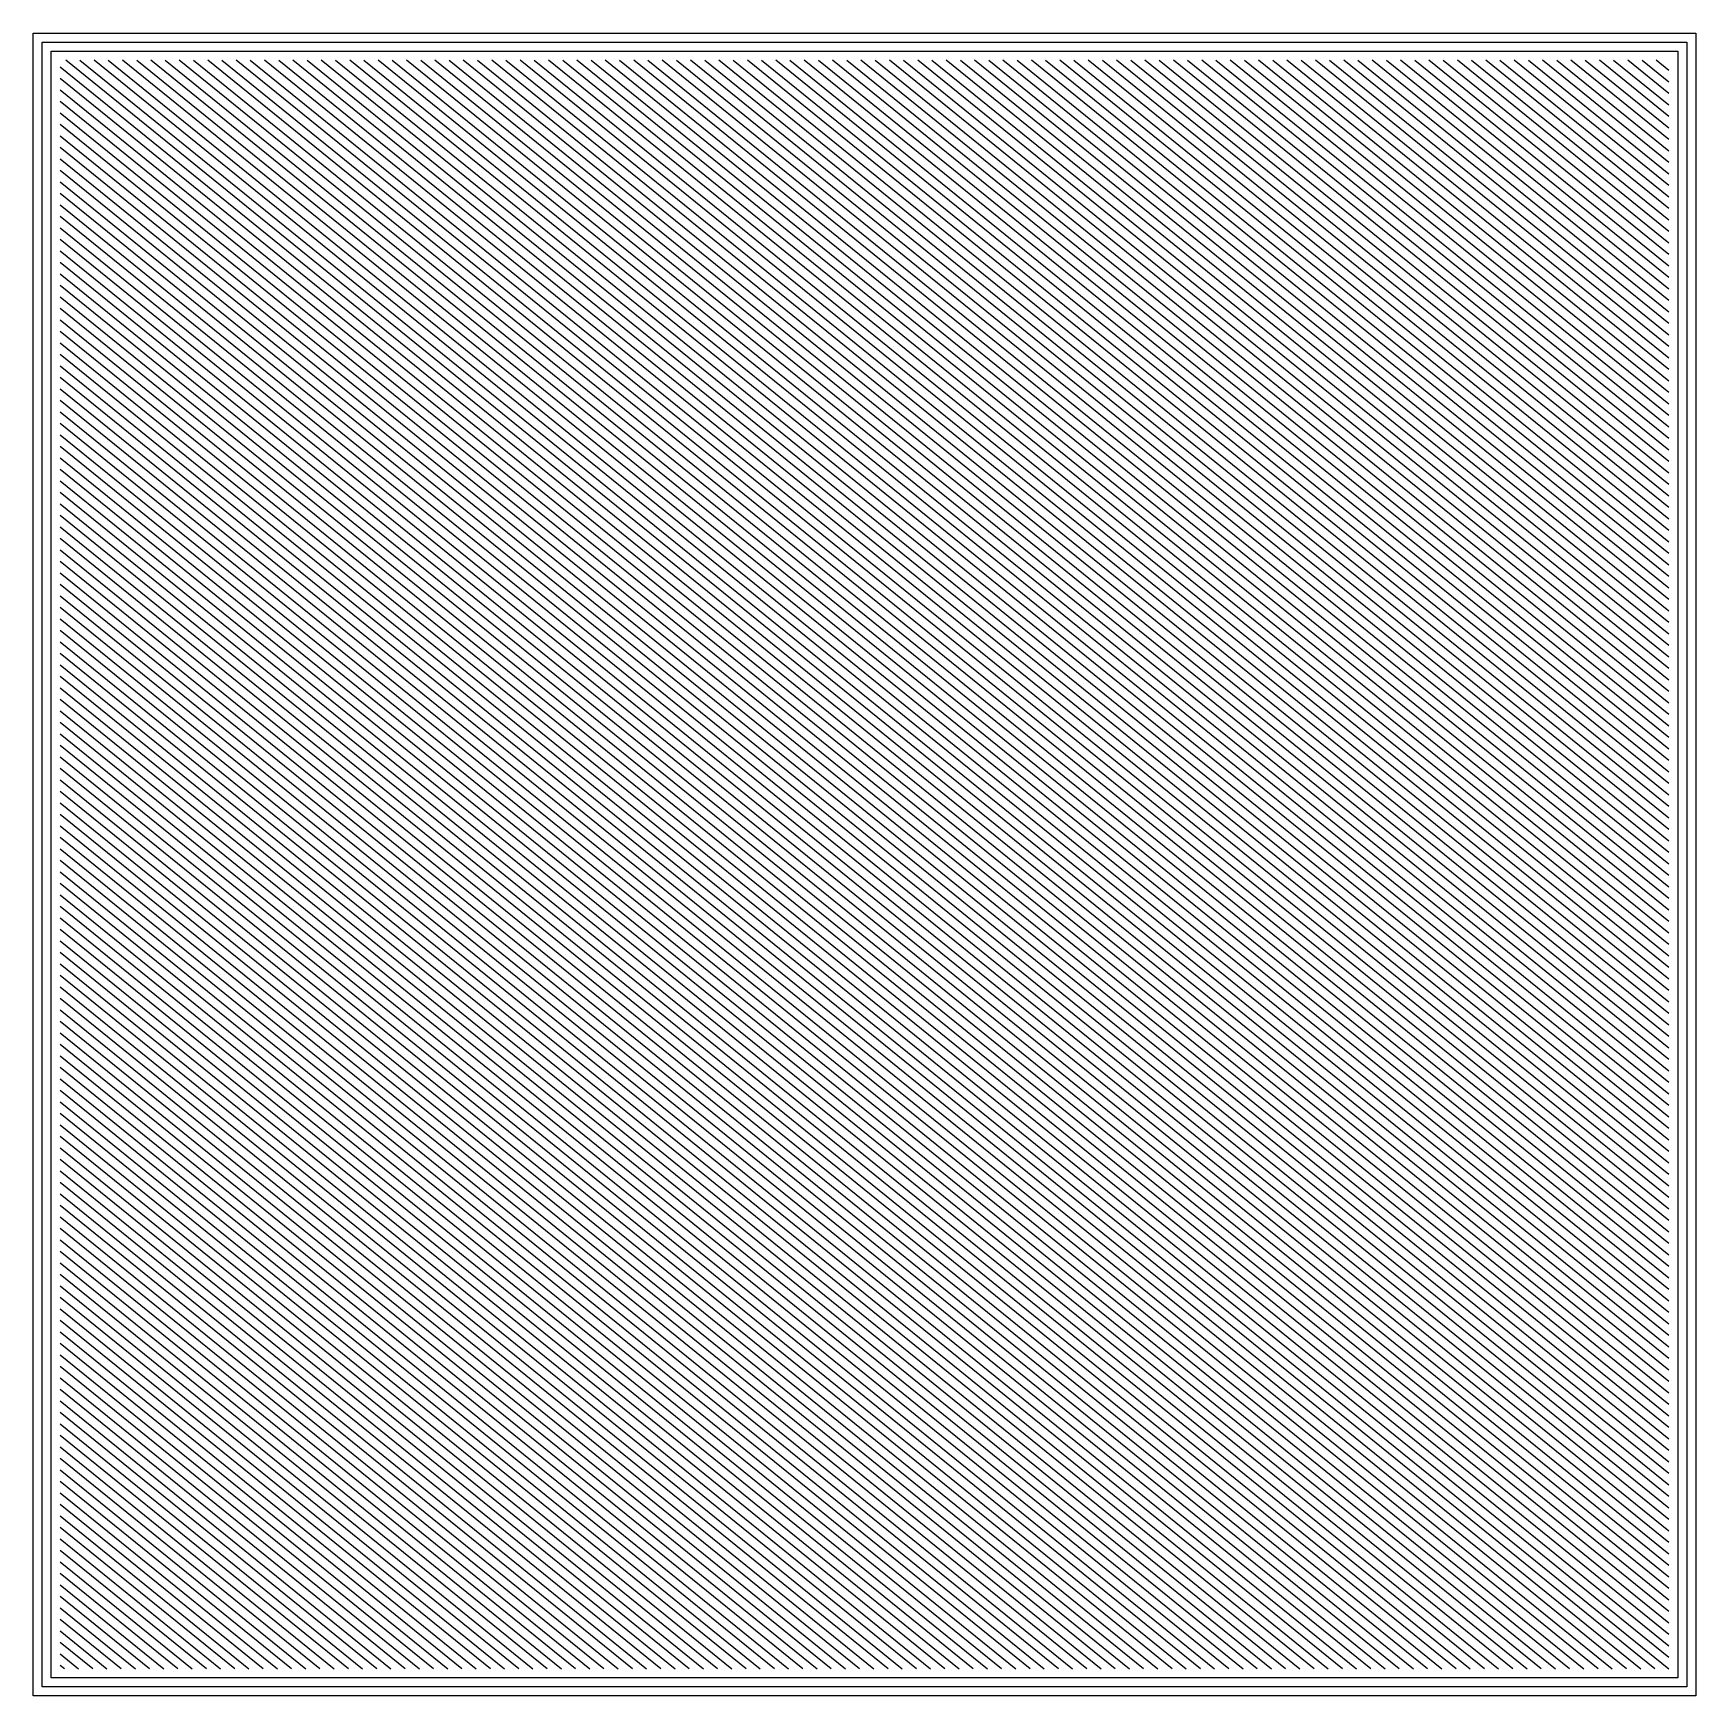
# Model space of a CAD drawing. Extents: x 0.1 to 14.9, y 0.1 to 14.9.
import ezdxf

# ---------------------------------------------------------------- set-up
doc = ezdxf.new("R2010")
doc.units = 0

msp = doc.modelspace()

# ---------------------------------------------------------------- linework, layer by layer
for p, q in [((0.059, 0.059), (0.059, 14.941)), ((0.059, 14.941), (14.941, 14.941)), ((14.941, 14.941), (14.941, 0.059)), ((0.139, 0.139), (0.139, 14.861)), ((0.139, 14.861), (14.861, 14.861)), ((0.219, 0.219), (0.219, 14.781)), ((0.219, 14.781), (14.781, 14.781)), ((14.781, 14.781), (14.781, 0.219)), ((14.861, 14.861), (14.861, 0.139)), ((0.299, 14.63891), (14.701, 2.97639)), ((14.701, 3.07933), (0.34944, 14.701)), ((0.47657, 14.701), (14.701, 3.18228)), ((14.701, 3.28522), (0.60368, 14.701)), ((0.7308, 14.701), (14.701, 3.38815)), ((14.701, 3.4911), (0.85794, 14.701)), ((0.98505, 14.701), (14.701, 3.59403)), ((14.701, 3.69698), (1.11218, 14.701)), ((1.23929, 14.701), (14.701, 3.79992)), ((14.701, 3.90286), (1.36641, 14.701)), ((1.49353, 14.701), (14.701, 4.0058)), ((14.701, 4.10874), (1.62066, 14.701)), ((1.74778, 14.701), (14.701, 4.21168)), ((14.701, 4.31462), (1.8749, 14.701)), ((2.00202, 14.701), (14.701, 4.41756)), ((14.701, 4.5205), (2.12914, 14.701)), ((2.25626, 14.701), (14.701, 4.62345)), ((14.701, 4.72639), (2.38337, 14.701)), ((2.51051, 14.701), (14.701, 4.82932)), ((14.701, 4.93227), (2.63762, 14.701)), ((2.76475, 14.701), (14.701, 5.0352)), ((14.701, 5.13815), (2.89186, 14.701)), ((3.01898, 14.701), (14.701, 5.24109)), ((14.701, 5.34403), (3.14611, 14.701)), ((3.27323, 14.701), (14.701, 5.44697)), ((14.701, 5.54991), (3.40036, 14.701)), ((3.52747, 14.701), (14.701, 5.65285)), ((14.701, 5.75579), (3.65459, 14.701)), ((3.78171, 14.701), (14.701, 5.85874)), ((14.701, 5.96167), (3.90883, 14.701)), ((4.03596, 14.701), (14.701, 6.06461)), ((14.701, 6.16755), (4.16308, 14.701)), ((4.2902, 14.701), (14.701, 6.27049)), ((14.701, 6.37344), (4.41732, 14.701)), ((4.54444, 14.701), (14.701, 6.47638)), ((14.701, 6.57932), (4.67156, 14.701)), ((4.79869, 14.701), (14.701, 6.68226)), ((14.701, 6.7852), (4.9258, 14.701)), ((5.05293, 14.701), (14.701, 6.88813)), ((14.701, 6.99108), (5.18004, 14.701)), ((5.30717, 14.701), (14.701, 7.09402)), ((14.701, 7.19696), (5.43429, 14.701)), ((5.56141, 14.701), (14.701, 7.2999)), ((14.701, 7.40284), (5.68854, 14.701)), ((5.81565, 14.701), (14.701, 7.50578)), ((14.701, 7.60872), (5.94277, 14.701)), ((6.06989, 14.701), (14.701, 7.71167)), ((14.701, 7.8146), (6.19701, 14.701)), ((6.32415, 14.701), (14.701, 7.91755)), ((14.701, 8.02048), (6.45126, 14.701)), ((6.57838, 14.701), (14.701, 8.12343)), ((14.701, 8.22637), (6.7055, 14.701)), ((6.83262, 14.701), (14.701, 8.32931)), ((14.701, 8.43225), (6.95974, 14.701)), ((7.08686, 14.701), (14.701, 8.53519)), ((14.701, 8.63813), (7.21399, 14.701)), ((7.34111, 14.701), (14.701, 8.74107)), ((14.701, 8.84401), (7.46823, 14.701)), ((7.59535, 14.701), (14.701, 8.94695)), ((14.701, 9.04989), (7.72247, 14.701)), ((7.84959, 14.701), (14.701, 9.15283)), ((14.701, 9.25577), (7.97672, 14.701)), ((8.10383, 14.701), (14.701, 9.35871)), ((14.701, 9.46165), (8.23095, 14.701)), ((8.35807, 14.701), (14.701, 9.5646)), ((14.701, 9.66754), (8.48519, 14.701)), ((8.61232, 14.701), (14.701, 9.77048)), ((14.701, 9.87342), (8.73944, 14.701)), ((8.86656, 14.701), (14.701, 9.97636)), ((14.701, 10.0793), (8.99368, 14.701)), ((9.1208, 14.701), (14.701, 10.18224)), ((14.701, 10.28518), (9.24792, 14.701)), ((9.37504, 14.701), (14.701, 10.38812)), ((14.701, 10.49106), (9.50217, 14.701)), ((9.62929, 14.701), (14.701, 10.594)), ((14.701, 10.69694), (9.75641, 14.701)), ((9.88352, 14.701), (14.701, 10.79988)), ((14.701, 10.90283), (10.01065, 14.701)), ((10.13777, 14.701), (14.701, 11.00577)), ((14.701, 11.10871), (10.2649, 14.701)), ((10.39201, 14.701), (14.701, 11.21165)), ((14.701, 11.31458), (10.51913, 14.701)), ((10.64626, 14.701), (14.701, 11.41753)), ((14.701, 11.52047), (10.77338, 14.701)), ((10.9005, 14.701), (14.701, 11.62341)), ((14.701, 11.72635), (11.02762, 14.701)), ((11.15474, 14.701), (14.701, 11.82929)), ((14.701, 11.93223), (11.28186, 14.701)), ((11.40898, 14.701), (14.701, 12.03517)), ((14.701, 12.13811), (11.5361, 14.701)), ((11.66322, 14.701), (14.701, 12.24105)), ((14.701, 12.34399), (11.79035, 14.701)), ((11.91747, 14.701), (14.701, 12.44693)), ((14.701, 12.54988), (12.04459, 14.701)), ((12.17171, 14.701), (14.701, 12.65282)), ((14.701, 12.75576), (12.29883, 14.701)), ((12.42595, 14.701), (14.701, 12.8587)), ((14.701, 12.96164), (12.55307, 14.701)), ((12.6802, 14.701), (14.701, 13.06458)), ((14.701, 13.16752), (12.80731, 14.701)), ((12.93444, 14.701), (14.701, 13.27046)), ((14.701, 13.3734), (13.06156, 14.701)), ((13.18868, 14.701), (14.701, 13.47634)), ((14.701, 13.57928), (13.3158, 14.701)), ((13.44292, 14.701), (14.701, 13.68222)), ((14.701, 13.78516), (13.57004, 14.701)), ((13.69716, 14.701), (14.701, 13.8881)), ((14.701, 13.99105), (13.82429, 14.701)), ((13.9514, 14.701), (14.701, 14.09398)), ((14.701, 14.19693), (14.07853, 14.701)), ((14.20565, 14.701), (14.701, 14.29987)), ((14.701, 14.40281), (14.33277, 14.701)), ((14.45989, 14.701), (14.701, 14.50575)), ((14.701, 14.60869), (14.58701, 14.701)), ((14.701, 2.87345), (0.299, 14.53597)), ((0.299, 14.43302), (14.701, 2.77051)), ((14.701, 2.66757), (0.299, 14.33008)), ((0.29899, 14.22714), (14.701, 2.56464)), ((14.701, 2.46168), (0.299, 14.1242)), ((0.299, 14.02126), (14.701, 2.35875)), ((14.701, 2.25581), (0.299, 13.91832)), ((0.299, 13.81537), (14.701, 2.15287)), ((14.701, 2.04993), (0.299, 13.71244)), ((0.299, 13.60949), (14.701, 1.94699)), ((14.701, 1.84404), (0.299, 13.50656)), ((0.299, 13.40362), (14.701, 1.7411)), ((14.701, 1.63817), (0.299, 13.30067)), ((0.299, 13.19773), (14.701, 1.53522)), ((14.701, 1.43229), (0.299, 13.09479)), ((0.299, 12.99185), (14.701, 1.32935)), ((14.701, 1.2264), (0.299, 12.88891)), ((0.299, 12.78597), (14.701, 1.12346)), ((14.701, 1.02052), (0.299, 12.68303)), ((0.299, 12.5801), (14.701, 0.91758)), ((14.701, 0.81464), (0.299, 12.47715)), ((0.299, 12.3742), (14.701, 0.7117)), ((14.701, 0.60875), (0.299, 12.27127)), ((0.299, 12.16833), (14.701, 0.50582)), ((14.701, 0.40287), (0.299, 12.06539)), ((0.299, 11.96245), (14.701, 0.29994)), ((14.57504, 0.299), (0.299, 11.8595)), ((0.299, 11.75656), (14.44792, 0.299)), ((14.32081, 0.299), (0.299, 11.65363)), ((0.299, 11.55068), (14.19367, 0.299)), ((14.06656, 0.299), (0.299, 11.44774)), ((0.299, 11.34481), (13.93943, 0.299)), ((13.81232, 0.299), (0.299, 11.24186)), ((0.299, 11.13892), (13.6852, 0.299)), ((13.55808, 0.299), (0.299, 11.03598)), ((0.299, 10.93304), (13.43095, 0.299)), ((13.30382, 0.299), (0.299, 10.8301)), ((0.299, 10.72716), (13.17671, 0.299)), ((13.04959, 0.299), (0.29899, 10.62421)), ((0.29899, 10.52127), (12.92247, 0.299)), ((12.79535, 0.299), (0.299, 10.41834)), ((0.299, 10.31539), (12.66822, 0.299)), ((12.5411, 0.299), (0.299, 10.21246)), ((0.299, 10.10951), (12.41398, 0.299)), ((12.28686, 0.299), (0.299, 10.00657)), ((0.299, 9.90363), (12.15974, 0.299)), ((0.29899, 9.69775), (11.90549, 0.299)), ((12.03262, 0.299), (0.299, 9.80069)), ((11.77838, 0.299), (0.299, 9.59481)), ((0.299, 9.49187), (11.65125, 0.299)), ((11.52414, 0.299), (0.299, 9.38892)), ((0.299, 9.28599), (11.39701, 0.299)), ((11.26989, 0.299), (0.299, 9.18305)), ((0.299, 9.08011), (11.14277, 0.299)), ((11.01564, 0.299), (0.299, 8.97717)), ((0.299, 8.87423), (10.88853, 0.299)), ((10.76141, 0.299), (0.299, 8.77129)), ((0.299, 8.66834), (10.63429, 0.299)), ((10.50717, 0.299), (0.299, 8.5654)), ((0.299, 8.46246), (10.38004, 0.299)), ((10.25292, 0.299), (0.299, 8.35952)), ((0.299, 8.25658), (10.1258, 0.299)), ((9.99868, 0.299), (0.299, 8.15365)), ((0.299, 8.0507), (9.87156, 0.299)), ((9.74444, 0.299), (0.299, 7.94776)), ((0.299, 7.84482), (9.61732, 0.299)), ((9.49019, 0.299), (0.299, 7.74188)), ((0.299, 7.63894), (9.36307, 0.299)), ((9.23596, 0.299), (0.299, 7.536)), ((0.299, 7.43306), (9.10883, 0.299)), ((8.98171, 0.299), (0.299, 7.33011)), ((0.299, 7.22718), (8.8546, 0.299)), ((8.72746, 0.299), (0.299, 7.12423)), ((0.299, 7.02129), (8.60035, 0.299)), ((8.47323, 0.299), (0.299, 6.91836)), ((0.299, 6.81541), (8.34611, 0.299)), ((8.21899, 0.299), (0.299, 6.71247)), ((0.299, 6.60953), (8.09186, 0.299)), ((7.96474, 0.299), (0.299, 6.50659)), ((0.299, 6.40365), (7.83762, 0.299)), ((7.7105, 0.299), (0.299, 6.30071)), ((0.299, 6.19776), (7.58338, 0.299)), ((0.29899, 5.99189), (7.32914, 0.299)), ((7.45626, 0.299), (0.299, 6.09482)), ((7.20201, 0.299), (0.299, 5.88894)), ((0.299, 5.78601), (7.07489, 0.299)), ((6.94777, 0.299), (0.299, 5.68306)), ((0.299, 5.58013), (6.82066, 0.299)), ((6.69353, 0.299), (0.299, 5.47718)), ((0.299, 5.37424), (6.56641, 0.299)), ((6.43928, 0.299), (0.29899, 5.2713)), ((0.29899, 5.16836), (6.31217, 0.299)), ((6.18505, 0.299), (0.299, 5.06542)), ((0.299, 4.96248), (6.05793, 0.299)), ((5.9308, 0.299), (0.299, 4.85954)), ((0.299, 4.7566), (5.80368, 0.299)), ((5.67657, 0.299), (0.299, 4.65366)), ((0.299, 4.55072), (5.54944, 0.299)), ((5.42232, 0.299), (0.299, 4.44778)), ((0.299, 4.34484), (5.2952, 0.299)), ((5.16808, 0.299), (0.29899, 4.24189)), ((0.299, 4.13896), (5.04096, 0.299)), ((4.91384, 0.299), (0.299, 4.03602)), ((0.299, 3.93307), (4.78671, 0.299)), ((4.65959, 0.299), (0.299, 3.83013)), ((0.299, 3.7272), (4.53248, 0.299)), ((4.40535, 0.299), (0.299, 3.62425)), ((0.299, 3.52131), (4.27823, 0.299)), ((4.15111, 0.299), (0.299, 3.41837)), ((0.299, 3.31543), (4.02398, 0.299)), ((3.89687, 0.299), (0.299, 3.21249)), ((0.299, 3.10955), (3.76975, 0.299)), ((3.64262, 0.299), (0.299, 3.00661)), ((0.299, 2.90366), (3.5155, 0.299)), ((3.38839, 0.299), (0.299, 2.80073)), ((0.299, 2.69778), (3.26126, 0.299)), ((3.13414, 0.299), (0.299, 2.59484)), ((0.299, 2.49191), (3.00702, 0.299)), ((2.87989, 0.299), (0.299, 2.38896)), ((0.299, 2.28602), (2.75278, 0.299)), ((2.62565, 0.299), (0.299, 2.18308)), ((0.299, 2.08014), (2.49853, 0.299)), ((2.37141, 0.299), (0.299, 1.9772)), ((0.299, 1.87426), (2.24429, 0.299)), ((2.11717, 0.299), (0.299, 1.77132)), ((0.299, 1.66838), (1.99005, 0.299)), ((1.86293, 0.299), (0.299, 1.56544)), ((0.299, 1.4625), (1.7358, 0.299)), ((1.60868, 0.299), (0.299, 1.35956)), ((0.299, 1.25661), (1.48156, 0.299)), ((1.35445, 0.299), (0.299, 1.15368)), ((0.299, 1.05073), (1.22732, 0.299)), ((1.1002, 0.299), (0.299, 0.94779)), ((0.299, 0.84485), (0.97308, 0.299)), ((0.84596, 0.299), (0.299, 0.74191)), ((0.299, 0.63897), (0.71884, 0.299)), ((0.59172, 0.299), (0.299, 0.53603)), ((0.299, 0.43309), (0.46459, 0.299)), ((0.33747, 0.299), (0.299, 0.33015)), ((14.781, 0.219), (0.219, 0.219)), ((14.781, 0.219), (14.781, 0.219)), ((14.941, 0.059), (0.059, 0.059)), ((14.861, 0.139), (0.139, 0.139)), ((14.861, 0.139), (14.861, 0.139)), ((14.941, 0.059), (14.941, 0.059))]:
    msp.add_line(p, q)

doc.saveas('drawing.dxf')
